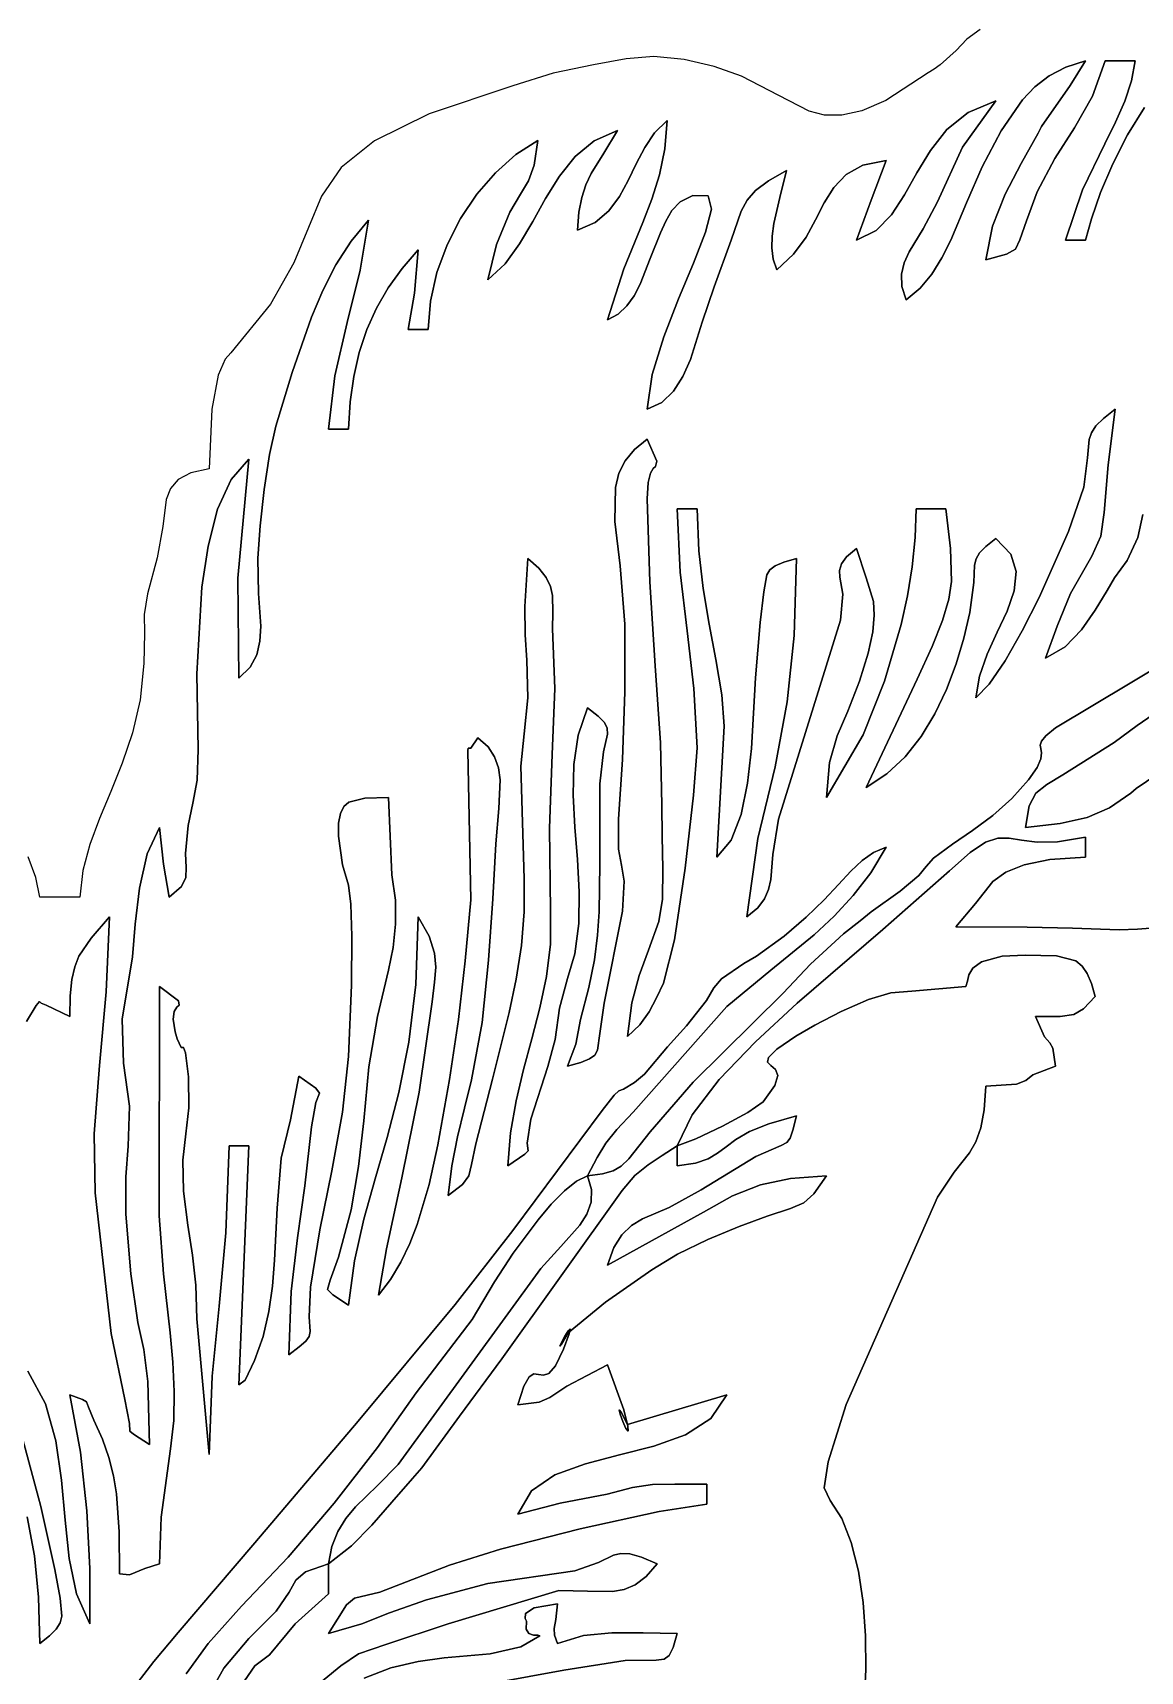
# Model space of a CAD drawing. Extents: x -7.8 to 4, y -2.2 to 5.8.
# Drawn here: x -6.2527 to -5.9861, y 5.0126 to 5.407 of the extents above; entities that cross this region are included whole.
import ezdxf

# ---------------------------------------------------------------- set-up
doc = ezdxf.new("R2010")
doc.units = 0
doc.layers.add('LAYER_1', color=7, linetype='CONTINUOUS')

msp = doc.modelspace()

# ---------------------------------------------------------------- linework, layer by layer
at = {"layer": 'LAYER_1'}
for points in [[(-6.02463, 5.40777), (-6.02787, 5.40548), (-6.03042, 5.40275), (-6.0343, 5.39925), (-6.03572, 5.39828), (-6.0372, 5.39736), (-6.04739, 5.39071), (-6.05316, 5.38823), (-6.05796, 5.38713), (-6.06209, 5.38718), (-6.06581, 5.38813), (-6.07313, 5.39189), (-6.08209, 5.39657), (-6.08868, 5.39891), (-6.09592, 5.40057), (-6.1032, 5.40126), (-6.10989, 5.4007), (-6.11776, 5.39925), (-6.12744, 5.39728), (-6.13712, 5.39425), (-6.15724, 5.38748), (-6.17041, 5.38102), (-6.17844, 5.37454), (-6.18315, 5.3677), (-6.18634, 5.36016), (-6.18985, 5.35158), (-6.19547, 5.34163), (-6.20503, 5.32997), (-6.20637, 5.32845), (-6.20809, 5.32456), (-6.20959, 5.31637), (-6.21022, 5.30199), (-6.21465, 5.30106), (-6.21765, 5.29948), (-6.21951, 5.29732), (-6.22055, 5.29466), (-6.22141, 5.28817), (-6.22271, 5.28061), (-6.22508, 5.2719), (-6.22583, 5.26693), (-6.22582, 5.26244), (-6.22591, 5.25515), (-6.22686, 5.24641), (-6.22871, 5.23846), (-6.23116, 5.23115), (-6.23389, 5.22433), (-6.23659, 5.21785), (-6.23894, 5.21156), (-6.24064, 5.20531), (-6.24137, 5.19894), (-6.25096, 5.19894), (-6.25195, 5.20364), (-6.25382, 5.20859)], [(-6.25419, 5.169), (-6.25186, 5.17283), (-6.25107, 5.17383), (-6.25066, 5.1734), (-6.24947, 5.17291), (-6.24377, 5.17019), (-6.24365, 5.17515), (-6.24326, 5.17906), (-6.24259, 5.18216), (-6.24161, 5.1847), (-6.23865, 5.18908), (-6.23419, 5.19415), (-6.235, 5.17611), (-6.23663, 5.1584), (-6.23792, 5.14196), (-6.23765, 5.12771), (-6.23383, 5.09387), (-6.23055, 5.07798), (-6.22936, 5.0722), (-6.22931, 5.07038), (-6.2284, 5.06964), (-6.2246, 5.06715), (-6.22496, 5.0823), (-6.22594, 5.08998), (-6.22737, 5.09651), (-6.22908, 5.10823), (-6.23026, 5.12259), (-6.23025, 5.13156), (-6.22972, 5.13897), (-6.22939, 5.14862), (-6.23084, 5.15897), (-6.23114, 5.16957), (-6.22865, 5.18454), (-6.22804, 5.19242), (-6.22695, 5.20111), (-6.22511, 5.20931), (-6.2222, 5.21572), (-6.22121, 5.20687), (-6.21981, 5.19894), (-6.21691, 5.20151), (-6.21583, 5.20368), (-6.21576, 5.20609), (-6.21589, 5.2094), (-6.21531, 5.21613), (-6.21414, 5.22153), (-6.21309, 5.22711), (-6.21286, 5.23442), (-6.21319, 5.25265), (-6.212, 5.2735), (-6.21049, 5.28345), (-6.20818, 5.29231), (-6.20494, 5.29948), (-6.20064, 5.30439), (-6.2033, 5.27573), (-6.20304, 5.25167), (-6.20038, 5.25426), (-6.19877, 5.25724), (-6.19799, 5.26055), (-6.19781, 5.26415), (-6.19834, 5.27205), (-6.19854, 5.28056), (-6.19793, 5.28831), (-6.19699, 5.29704), (-6.19573, 5.30547), (-6.19417, 5.31229), (-6.19024, 5.3252), (-6.18563, 5.33852), (-6.18287, 5.34498), (-6.17971, 5.35113), (-6.17607, 5.35681), (-6.17188, 5.3619), (-6.17387, 5.34984), (-6.17702, 5.33725), (-6.17999, 5.32441), (-6.18147, 5.31157), (-6.17667, 5.31157), (-6.17629, 5.31813), (-6.17544, 5.32428), (-6.17411, 5.33007), (-6.17229, 5.33553), (-6.16996, 5.34069), (-6.16713, 5.34558), (-6.16378, 5.35024), (-6.1599, 5.35471), (-6.16081, 5.3443), (-6.1623, 5.33554), (-6.1575, 5.33554), (-6.15696, 5.34241), (-6.15541, 5.34926), (-6.15296, 5.35594), (-6.14973, 5.36227), (-6.14581, 5.36811), (-6.14134, 5.3733), (-6.13641, 5.37767), (-6.13114, 5.38107), (-6.132, 5.37513), (-6.13334, 5.37139), (-6.13526, 5.36818), (-6.13784, 5.36381), (-6.14108, 5.356), (-6.14313, 5.34752), (-6.13902, 5.35141), (-6.13552, 5.35623), (-6.13236, 5.36159), (-6.12926, 5.36713), (-6.12594, 5.37247), (-6.12214, 5.37722), (-6.11757, 5.38101), (-6.11197, 5.38346), (-6.11526, 5.37802), (-6.11829, 5.37309), (-6.11955, 5.37041), (-6.12056, 5.36736), (-6.12124, 5.36378), (-6.12156, 5.3595), (-6.11728, 5.36135), (-6.114, 5.36414), (-6.11144, 5.36759), (-6.10934, 5.37146), (-6.10742, 5.37548), (-6.1054, 5.3794), (-6.10302, 5.38294), (-6.09999, 5.38586), (-6.10056, 5.37904), (-6.10184, 5.37279), (-6.10365, 5.36694), (-6.10581, 5.36132), (-6.11046, 5.35015), (-6.11437, 5.33793), (-6.11179, 5.3393), (-6.10968, 5.34126), (-6.10794, 5.34369), (-6.10649, 5.34648), (-6.10405, 5.35264), (-6.10161, 5.35881), (-6.10031, 5.36169), (-6.09889, 5.36423), (-6.09689, 5.36631), (-6.09384, 5.3678), (-6.09012, 5.36772), (-6.08935, 5.36457), (-6.09079, 5.35897), (-6.09369, 5.35156), (-6.09728, 5.34295), (-6.10083, 5.3338), (-6.10358, 5.32472), (-6.10478, 5.31637), (-6.10124, 5.31802), (-6.09843, 5.32073), (-6.0962, 5.32425), (-6.09441, 5.32834), (-6.09155, 5.33733), (-6.08871, 5.34582), (-6.0846, 5.35704), (-6.08221, 5.36409), (-6.08077, 5.3667), (-6.0787, 5.36902), (-6.07564, 5.37133), (-6.07124, 5.37388), (-6.0729, 5.36736), (-6.07434, 5.36107), (-6.07475, 5.35807), (-6.07483, 5.3552), (-6.07448, 5.35248), (-6.07363, 5.34992), (-6.06955, 5.35367), (-6.06657, 5.35778), (-6.06427, 5.36198), (-6.06219, 5.36606), (-6.05989, 5.36976), (-6.05694, 5.37286), (-6.05288, 5.37511), (-6.04727, 5.37628), (-6.05087, 5.36669), (-6.05446, 5.35711), (-6.04972, 5.35943), (-6.046, 5.36321), (-6.04286, 5.36798), (-6.03988, 5.3733), (-6.03662, 5.37868), (-6.03266, 5.38368), (-6.02756, 5.38782), (-6.02091, 5.39065), (-6.02892, 5.3795), (-6.03492, 5.36632), (-6.03836, 5.35984), (-6.04176, 5.3543), (-6.04297, 5.35163), (-6.04362, 5.34887), (-6.04352, 5.34594), (-6.04248, 5.34273), (-6.04248, 5.34273), (-6.03914, 5.34552), (-6.03631, 5.34893), (-6.03388, 5.35283), (-6.03176, 5.35709), (-6.02798, 5.36606), (-6.02416, 5.37474), (-6.01959, 5.38341), (-6.01451, 5.39087), (-6.01151, 5.394), (-6.00806, 5.39664), (-6.00404, 5.39874), (-5.99934, 5.40024), (-6.00303, 5.39434), (-6.00986, 5.3844), (-6.01072, 5.38286), (-6.01477, 5.37557), (-6.01863, 5.36816), (-6.02168, 5.36046), (-6.02331, 5.35231), (-6.01829, 5.3537), (-6.01615, 5.35491), (-6.01514, 5.35717), (-6.01352, 5.3617), (-6.01096, 5.36872), (-6.0067, 5.37672), (-6.00197, 5.38413), (-5.99763, 5.39172), (-5.99455, 5.40024), (-5.98736, 5.40024), (-5.98822, 5.39543), (-5.98987, 5.39051), (-5.99209, 5.38546), (-5.99467, 5.38025), (-6, 5.3692), (-6.00414, 5.35711), (-5.99934, 5.35711), (-5.9979, 5.36224), (-5.99567, 5.36854), (-5.99273, 5.37546), (-5.98918, 5.38246), (-5.9851, 5.38899)], [(-5.9855, 5.29101), (-5.9867, 5.2855), (-5.98929, 5.27995), (-5.9923, 5.27578), (-5.99408, 5.27276), (-5.99698, 5.26799), (-6.0003, 5.26325), (-6.00422, 5.2592), (-6.00893, 5.25646), (-6.00609, 5.26416), (-6.0029, 5.27199), (-5.99777, 5.28103), (-5.9956, 5.28584), (-5.99482, 5.29148), (-5.99387, 5.30301), (-5.99215, 5.31637), (-5.99496, 5.31417), (-5.9968, 5.31236), (-5.99788, 5.31073), (-5.99843, 5.30906), (-5.99883, 5.30471), (-5.99974, 5.29759), (-6.0034, 5.28695), (-6.01048, 5.27109), (-6.01457, 5.26301), (-6.01867, 5.2558), (-6.02248, 5.25018), (-6.0257, 5.24687), (-6.02486, 5.25215), (-6.02295, 5.25744), (-6.02054, 5.26269), (-6.0182, 5.2678), (-6.01649, 5.27269), (-6.016, 5.27728), (-6.01728, 5.28148), (-6.02091, 5.28522), (-6.02332, 5.28332), (-6.02483, 5.28177), (-6.02565, 5.28035), (-6.02601, 5.27884), (-6.02619, 5.27466), (-6.02712, 5.26746), (-6.02856, 5.26128), (-6.03044, 5.25506), (-6.03278, 5.24893), (-6.03559, 5.24306), (-6.0389, 5.2376), (-6.04274, 5.23272), (-6.04712, 5.22857), (-6.05206, 5.22531), (-6.03985, 5.25143), (-6.03619, 5.25927), (-6.03372, 5.26553), (-6.03224, 5.27062), (-6.03157, 5.27494), (-6.03182, 5.28283), (-6.03289, 5.29241), (-6.04008, 5.29241), (-6.04033, 5.28546), (-6.04104, 5.27846), (-6.04217, 5.27147), (-6.04368, 5.26452), (-6.0477, 5.25091), (-6.05279, 5.23802), (-6.06165, 5.22291), (-6.06094, 5.23135), (-6.05908, 5.23771), (-6.05652, 5.24367), (-6.05369, 5.25091), (-6.05165, 5.25762), (-6.05052, 5.2628), (-6.05014, 5.26683), (-6.05037, 5.27008), (-6.05207, 5.27576), (-6.05446, 5.28282), (-6.0568, 5.28086), (-6.05805, 5.27917), (-6.05849, 5.27758), (-6.05841, 5.27593), (-6.05774, 5.27184), (-6.05824, 5.26563), (-6.07319, 5.21768), (-6.07457, 5.20917), (-6.07507, 5.20316), (-6.07557, 5.20074), (-6.07654, 5.19853), (-6.07821, 5.19638), (-6.08082, 5.19415), (-6.07815, 5.21302), (-6.074, 5.2303), (-6.0711, 5.24593), (-6.0694, 5.26194), (-6.06884, 5.28042), (-6.07191, 5.27954), (-6.07398, 5.2787), (-6.0753, 5.27774), (-6.07604, 5.27648), (-6.07669, 5.2724), (-6.07761, 5.26507), (-6.07872, 5.25172), (-6.07968, 5.23474), (-6.08064, 5.22635), (-6.08221, 5.21879), (-6.08459, 5.21266), (-6.08801, 5.20853), (-6.08629, 5.24011), (-6.08681, 5.24764), (-6.08831, 5.25609), (-6.08987, 5.26465), (-6.09132, 5.27321), (-6.09239, 5.2823), (-6.0928, 5.29241), (-6.09759, 5.29241), (-6.09685, 5.27718), (-6.0952, 5.263), (-6.09355, 5.24914), (-6.0928, 5.23489), (-6.09362, 5.22348), (-6.09564, 5.20591), (-6.09826, 5.18867), (-6.10084, 5.17823), (-6.10253, 5.17469), (-6.10434, 5.1713), (-6.10658, 5.16816), (-6.10957, 5.1654), (-6.10846, 5.17347), (-6.10672, 5.18002), (-6.10452, 5.18616), (-6.102, 5.19302), (-6.10111, 5.19846), (-6.101, 5.20571), (-6.1012, 5.21362), (-6.10125, 5.22104), (-6.10161, 5.23605), (-6.10284, 5.25462), (-6.10417, 5.27484), (-6.10478, 5.2948), (-6.10456, 5.29874), (-6.10402, 5.30099), (-6.10336, 5.30208), (-6.10276, 5.30257), (-6.1025, 5.30386), (-6.10478, 5.30918), (-6.10788, 5.3067), (-6.11013, 5.30399), (-6.11162, 5.30097), (-6.11246, 5.29757), (-6.1126, 5.28933), (-6.11133, 5.27869), (-6.11022, 5.26461), (-6.11015, 5.24836), (-6.11076, 5.23202), (-6.11169, 5.21767), (-6.11173, 5.21043), (-6.11095, 5.2066), (-6.11031, 5.20277), (-6.11078, 5.19552), (-6.11519, 5.17341), (-6.11622, 5.16611), (-6.11673, 5.16211), (-6.11739, 5.1609), (-6.11865, 5.15996), (-6.12076, 5.15913), (-6.12395, 5.15821), (-6.122, 5.16354), (-6.12082, 5.16946), (-6.11884, 5.17713), (-6.11752, 5.18379), (-6.11672, 5.18976), (-6.11632, 5.19537), (-6.11622, 5.20685), (-6.11619, 5.22088), (-6.11619, 5.22616), (-6.11528, 5.23392), (-6.11437, 5.23815), (-6.11444, 5.2396), (-6.11511, 5.24096), (-6.11662, 5.2425), (-6.11916, 5.24448), (-6.12143, 5.23793), (-6.12246, 5.23087), (-6.1226, 5.22344), (-6.1222, 5.21576), (-6.12161, 5.20797), (-6.12118, 5.2002), (-6.12126, 5.19257), (-6.12219, 5.18523), (-6.124, 5.17937), (-6.12594, 5.17218), (-6.12694, 5.16467), (-6.12869, 5.15816), (-6.1328, 5.14548), (-6.13372, 5.13966), (-6.13346, 5.13783), (-6.13426, 5.13701), (-6.13833, 5.13424), (-6.1377, 5.14219), (-6.13635, 5.14988), (-6.13454, 5.15739), (-6.13255, 5.16483), (-6.13063, 5.17228), (-6.12906, 5.17983), (-6.1281, 5.18758), (-6.12803, 5.19562), (-6.12833, 5.21553), (-6.12763, 5.23326), (-6.12701, 5.24914), (-6.12756, 5.26347), (-6.12753, 5.26745), (-6.12756, 5.27156), (-6.12804, 5.27369), (-6.12908, 5.27587), (-6.13085, 5.27811), (-6.13354, 5.28042), (-6.13425, 5.26889), (-6.13417, 5.26204), (-6.13378, 5.25599), (-6.13354, 5.24687), (-6.13441, 5.23822), (-6.13519, 5.23047), (-6.13438, 5.20333), (-6.13437, 5.19535), (-6.13507, 5.1873), (-6.13633, 5.1792), (-6.13801, 5.17111), (-6.14204, 5.15509), (-6.14604, 5.13956), (-6.14705, 5.13459), (-6.14774, 5.1318), (-6.14925, 5.12977), (-6.15271, 5.12706), (-6.15181, 5.13421), (-6.15044, 5.14119), (-6.1488, 5.14809), (-6.14707, 5.15497), (-6.14454, 5.1687), (-6.14296, 5.18372), (-6.14198, 5.19854), (-6.14124, 5.21172), (-6.1405, 5.22027), (-6.14021, 5.22715), (-6.14059, 5.23007), (-6.14151, 5.23271), (-6.14311, 5.2351), (-6.14552, 5.23729), (-6.14722, 5.23479), (-6.14789, 5.23476), (-6.14798, 5.2342), (-6.14792, 5.2301), (-6.14723, 5.19829), (-6.14858, 5.18359), (-6.15024, 5.16945), (-6.15239, 5.15498), (-6.15522, 5.1393), (-6.1573, 5.12975), (-6.16012, 5.12014), (-6.16193, 5.1155), (-6.16406, 5.11106), (-6.16657, 5.1069), (-6.16948, 5.10309), (-6.16753, 5.11429), (-6.16382, 5.13138), (-6.15971, 5.15198), (-6.15656, 5.17369), (-6.15599, 5.17841), (-6.15569, 5.18204), (-6.156, 5.18545), (-6.15731, 5.18955), (-6.1599, 5.19415), (-6.16052, 5.17791), (-6.16217, 5.164), (-6.16455, 5.15189), (-6.16735, 5.14109), (-6.17027, 5.13109), (-6.173, 5.12136), (-6.17524, 5.1114), (-6.17667, 5.1007), (-6.18049, 5.10321), (-6.18174, 5.10447), (-6.18106, 5.10673), (-6.17908, 5.11222), (-6.17606, 5.12362), (-6.17424, 5.13408), (-6.17302, 5.14507), (-6.1718, 5.15806), (-6.1697, 5.17022), (-6.16703, 5.18136), (-6.16597, 5.18683), (-6.16535, 5.19241), (-6.16538, 5.19818), (-6.16624, 5.20428), (-6.16709, 5.22291), (-6.17279, 5.22272), (-6.17658, 5.22178), (-6.17782, 5.2207), (-6.17864, 5.21907), (-6.17907, 5.21674), (-6.17913, 5.21359), (-6.17816, 5.20673), (-6.17672, 5.20182), (-6.17615, 5.19719), (-6.17586, 5.18955), (-6.17599, 5.17774), (-6.17666, 5.16059), (-6.17813, 5.14716), (-6.18071, 5.13306), (-6.18356, 5.11883), (-6.18581, 5.10504), (-6.18615, 5.09792), (-6.18594, 5.09433), (-6.18619, 5.09315), (-6.18697, 5.09201), (-6.18852, 5.09063), (-6.19105, 5.08871), (-6.19045, 5.10398), (-6.18899, 5.11689), (-6.18721, 5.12944), (-6.18562, 5.14366), (-6.18453, 5.14948), (-6.18366, 5.1517), (-6.18454, 5.15293), (-6.18866, 5.15581), (-6.19068, 5.14527), (-6.19286, 5.13605), (-6.19389, 5.12401), (-6.19447, 5.11154), (-6.19498, 5.1053), (-6.19585, 5.09915), (-6.19724, 5.09315), (-6.1993, 5.08737), (-6.20154, 5.08262), (-6.20304, 5.08152), (-6.20064, 5.13904), (-6.20543, 5.13904), (-6.20618, 5.11807), (-6.20783, 5.10048), (-6.20948, 5.08359), (-6.21022, 5.06475), (-6.21319, 5.09736), (-6.21339, 5.1055), (-6.21423, 5.11273), (-6.21535, 5.11996), (-6.2164, 5.12812), (-6.21654, 5.13557), (-6.21581, 5.14191), (-6.21509, 5.14822), (-6.21521, 5.15563), (-6.21592, 5.16146), (-6.21641, 5.1627), (-6.21698, 5.16271), (-6.21794, 5.16483), (-6.21843, 5.1665), (-6.21889, 5.16954), (-6.21863, 5.17139), (-6.21802, 5.17239), (-6.2174, 5.17292), (-6.21762, 5.17395), (-6.2222, 5.17738), (-6.22228, 5.12219), (-6.22122, 5.10825), (-6.21961, 5.09405), (-6.21898, 5.08694), (-6.21864, 5.07989), (-6.21876, 5.07293), (-6.21949, 5.0661), (-6.22176, 5.04969), (-6.2222, 5.03839), (-6.2257, 5.03729), (-6.22942, 5.03577), (-6.23179, 5.036), (-6.23187, 5.04609), (-6.23251, 5.05524), (-6.23323, 5.05964), (-6.23433, 5.06401), (-6.23587, 5.06844), (-6.23794, 5.07298), (-6.23929, 5.07614), (-6.23974, 5.0774), (-6.24074, 5.07798), (-6.24377, 5.07913), (-6.24119, 5.06528), (-6.23965, 5.05118), (-6.23898, 5.03727), (-6.23898, 5.02401), (-6.24213, 5.03121), (-6.24389, 5.03967), (-6.24488, 5.04894), (-6.24574, 5.05855), (-6.2471, 5.06803), (-6.24959, 5.07693), (-6.25387, 5.08478)], [(-5.98045, 5.19171), (-5.98676, 5.19121), (-5.99117, 5.19108), (-5.9957, 5.19119), (-6.00241, 5.19143), (-6.01333, 5.19165), (-6.0305, 5.19176), (-6.02576, 5.19739), (-6.02158, 5.20267), (-6.01849, 5.2049), (-6.01408, 5.2067), (-6.00786, 5.20794), (-5.99934, 5.20853), (-5.99934, 5.21332), (-6.00601, 5.21222), (-6.01096, 5.21215), (-6.01469, 5.21261), (-6.01767, 5.21309), (-6.02041, 5.21311), (-6.02339, 5.21214), (-6.02709, 5.2097), (-6.03201, 5.20526), (-6.04807, 5.19111), (-6.06874, 5.17336), (-6.07875, 5.16407), (-6.08744, 5.15501), (-6.094, 5.14654), (-6.09759, 5.13904), (-6.09759, 5.13904), (-6.10122, 5.13672), (-6.10458, 5.1345), (-6.10776, 5.13187), (-6.11083, 5.12831), (-6.13977, 5.08776), (-6.14998, 5.074), (-6.15906, 5.06151), (-6.16016, 5.06022), (-6.1613, 5.05896), (-6.16626, 5.05323), (-6.17104, 5.04774), (-6.176, 5.04272), (-6.18147, 5.03839), (-6.18071, 5.04258), (-6.17927, 5.04619), (-6.17731, 5.04935), (-6.17497, 5.05217), (-6.16973, 5.05726), (-6.16471, 5.06237), (-6.13037, 5.10951), (-6.12558, 5.1148), (-6.12098, 5.11995), (-6.11929, 5.12263), (-6.11828, 5.12546), (-6.11817, 5.12851), (-6.11916, 5.13185), (-6.11556, 5.13234), (-6.11302, 5.13303), (-6.11107, 5.13415), (-6.10924, 5.13594), (-6.10407, 5.14243), (-6.09375, 5.15436), (-6.07207, 5.17582), (-6.06546, 5.18278), (-6.05759, 5.1901), (-6.05354, 5.19323), (-6.05091, 5.1954), (-6.04389, 5.20036), (-6.03941, 5.20415), (-6.03767, 5.20626), (-6.03589, 5.20826), (-6.03128, 5.2117), (-6.0265, 5.21496), (-6.02162, 5.21859), (-6.017, 5.22263), (-6.01299, 5.22713), (-6.01098, 5.23016), (-6.01008, 5.23225), (-6.00991, 5.23367), (-6.01008, 5.23467), (-6.01021, 5.23552), (-6.00993, 5.23646), (-6.00883, 5.23776), (-6.00655, 5.23968), (-5.97056, 5.26122)], [(-5.98177, 5.24377), (-5.98684, 5.24024), (-5.99245, 5.23611), (-6.00476, 5.22833), (-6.00862, 5.22605), (-6.01124, 5.22395), (-6.01287, 5.22089), (-6.01372, 5.21572), (-6.00538, 5.21665), (-5.99894, 5.21809), (-5.99356, 5.2204), (-5.9884, 5.22395), (-5.98714, 5.22508), (-5.98217, 5.22848)], [(-6.22969, 5.00687), (-6.22355, 5.01492), (-6.21766, 5.02186), (-6.19923, 5.04346), (-6.17439, 5.07278), (-6.15105, 5.10083), (-6.13712, 5.11865), (-6.11563, 5.14752), (-6.11278, 5.15122), (-6.11159, 5.15228), (-6.11048, 5.15265), (-6.10783, 5.15432), (-6.10543, 5.1563), (-6.09992, 5.1629), (-6.09536, 5.16795), (-6.09054, 5.17404), (-6.0888, 5.17707), (-6.08688, 5.17929), (-6.08156, 5.18291), (-6.07852, 5.18467), (-6.07186, 5.18956), (-6.06652, 5.19412), (-6.06224, 5.19828), (-6.05875, 5.20197), (-6.05578, 5.20515), (-6.05306, 5.20774), (-6.05031, 5.20969), (-6.04727, 5.21093), (-6.051, 5.20477), (-6.05519, 5.1993), (-6.05977, 5.19436), (-6.06465, 5.18981), (-6.07501, 5.1813), (-6.08561, 5.17259), (-6.10815, 5.14719), (-6.11214, 5.143), (-6.11475, 5.13967), (-6.11681, 5.13627), (-6.11916, 5.13185), (-6.11916, 5.13185), (-6.12179, 5.13056), (-6.12474, 5.12818), (-6.12787, 5.12497), (-6.13106, 5.12122), (-6.13702, 5.11319), (-6.14154, 5.1063), (-6.14689, 5.09727), (-6.16037, 5.07959), (-6.16972, 5.06642), (-6.18017, 5.053), (-6.19124, 5.04004), (-6.20246, 5.02823), (-6.2105, 5.01924), (-6.21572, 5.01191)], [(-6.18657, 5.00727), (-6.17851, 5.01388), (-6.17427, 5.01673), (-6.16771, 5.01903), (-6.15271, 5.02401), (-6.12609, 5.03203), (-6.11919, 5.03184), (-6.11316, 5.03175), (-6.11037, 5.03225), (-6.10767, 5.03339), (-6.10502, 5.03537), (-6.10239, 5.03839), (-6.10616, 5.04001), (-6.10897, 5.04079), (-6.11112, 5.04089), (-6.11289, 5.04047), (-6.11653, 5.0387), (-6.12225, 5.03676), (-6.14318, 5.03365), (-6.15791, 5.02973), (-6.1668, 5.02659), (-6.17346, 5.02397), (-6.18147, 5.02161), (-6.17719, 5.02856), (-6.17525, 5.03015), (-6.16914, 5.03157), (-6.15238, 5.03806), (-6.14013, 5.04194), (-6.12091, 5.04682), (-6.10193, 5.051), (-6.09041, 5.05277), (-6.09041, 5.05756), (-6.09818, 5.05761), (-6.10352, 5.0575), (-6.1083, 5.05683), (-6.1144, 5.0552), (-6.12571, 5.05303), (-6.13594, 5.05037), (-6.13268, 5.05598), (-6.12699, 5.05983), (-6.11965, 5.06252), (-6.11145, 5.06463), (-6.10317, 5.06676), (-6.09557, 5.06949), (-6.08946, 5.07342), (-6.08561, 5.07913), (-6.10957, 5.07194), (-6.11109, 5.07496), (-6.11156, 5.07551), (-6.1113, 5.07445), (-6.11063, 5.07266), (-6.1099, 5.07099), (-6.10941, 5.07034), (-6.10948, 5.07156), (-6.11045, 5.07552), (-6.11437, 5.08632), (-6.12417, 5.08115), (-6.12826, 5.07848), (-6.1308, 5.07733), (-6.13594, 5.07673), (-6.13449, 5.08122), (-6.13324, 5.08344), (-6.1321, 5.08412), (-6.13098, 5.084), (-6.12978, 5.0838), (-6.12844, 5.08426), (-6.12686, 5.08611), (-6.12495, 5.09009), (-6.12359, 5.09377), (-6.12334, 5.095), (-6.12382, 5.09455), (-6.12465, 5.09319), (-6.12545, 5.09168), (-6.12582, 5.09081), (-6.1254, 5.09133), (-6.12378, 5.09404), (-6.11483, 5.10144), (-6.10369, 5.10919), (-6.09751, 5.11296), (-6.09017, 5.1165), (-6.08264, 5.11962), (-6.07589, 5.12213), (-6.0703, 5.124), (-6.06708, 5.12535), (-6.06472, 5.12751), (-6.06165, 5.13185), (-6.07027, 5.13121), (-6.07752, 5.12963), (-6.08423, 5.12698), (-6.09123, 5.12309), (-6.11437, 5.11028), (-6.11284, 5.11456), (-6.11091, 5.11765), (-6.10861, 5.11984), (-6.10594, 5.12146), (-6.09953, 5.12422), (-6.09178, 5.12843), (-6.07865, 5.13648), (-6.07259, 5.13915), (-6.0712, 5.13986), (-6.07039, 5.14091), (-6.06973, 5.14284), (-6.06884, 5.14623), (-6.07552, 5.14436), (-6.0802, 5.14246), (-6.08345, 5.1406), (-6.08582, 5.13884), (-6.08787, 5.13726), (-6.09014, 5.13592), (-6.0932, 5.13489), (-6.09759, 5.13424), (-6.09759, 5.13904), (-6.09311, 5.14075), (-6.0867, 5.14375), (-6.08057, 5.14705), (-6.07691, 5.14967), (-6.0741, 5.15354), (-6.07337, 5.15598), (-6.07393, 5.15745), (-6.07501, 5.15837), (-6.07583, 5.15919), (-6.07563, 5.16035), (-6.07363, 5.16228), (-6.06905, 5.16541), (-6.06444, 5.16811), (-6.05814, 5.17139), (-6.05157, 5.17429), (-6.04615, 5.17588), (-6.04114, 5.17629), (-6.0281, 5.17738), (-6.0277, 5.1787), (-6.02735, 5.18024), (-6.02644, 5.18185), (-6.02431, 5.18336), (-6.01938, 5.1847), (-6.01381, 5.18498), (-6.00629, 5.1848), (-6.00167, 5.18357), (-6.00011, 5.18233), (-5.9989, 5.18055), (-5.99789, 5.17813), (-5.99695, 5.17498), (-5.99983, 5.17204), (-6.00214, 5.17063), (-6.00544, 5.1702), (-6.01133, 5.17019), (-6.00916, 5.16531), (-6.00793, 5.16387), (-6.00719, 5.16259), (-6.00653, 5.15821), (-6.01201, 5.15617), (-6.01366, 5.15475), (-6.01594, 5.15386), (-6.02331, 5.15342), (-6.0237, 5.14772), (-6.02453, 5.14337), (-6.02574, 5.14002), (-6.02724, 5.13735), (-6.03088, 5.13267), (-6.03489, 5.12665), (-6.0569, 5.07677), (-6.06124, 5.063), (-6.06219, 5.05674), (-6.06076, 5.05364), (-6.05796, 5.04934), (-6.05568, 5.04353), (-6.05397, 5.03667), (-6.05283, 5.02909), (-6.05223, 5.02107), (-6.05215, 5.01294), (-6.05257, 5.005)], [(-6.2551, 5.06835), (-6.25076, 5.05226), (-6.24737, 5.03704), (-6.24606, 5.03019), (-6.24568, 5.02585), (-6.24609, 5.02419), (-6.24704, 5.02265), (-6.24863, 5.02105), (-6.25096, 5.01922), (-6.25128, 5.0304), (-6.25228, 5.04037), (-6.254, 5.04976)], [(-6.21055, 5.00642), (-6.20672, 5.01331), (-6.2007, 5.02048), (-6.19407, 5.02703), (-6.19097, 5.03157), (-6.18939, 5.03447), (-6.187, 5.03649), (-6.18147, 5.03839), (-6.18147, 5.0312), (-6.18955, 5.02398), (-6.19568, 5.01653), (-6.19923, 5.01384), (-6.20174, 5.01026)], [(-6.18147, 5.00244), (-6.12483, 5.01282), (-6.11009, 5.01512), (-6.10264, 5.01526), (-6.1007, 5.0155), (-6.09947, 5.01637), (-6.09856, 5.01828), (-6.09759, 5.02161), (-6.10577, 5.02178), (-6.11327, 5.02184), (-6.12011, 5.0212), (-6.12635, 5.01922), (-6.1271, 5.02124), (-6.12715, 5.02285), (-6.1268, 5.02505), (-6.12635, 5.02881), (-6.13198, 5.02781), (-6.13405, 5.02648), (-6.13414, 5.02526), (-6.13384, 5.02465), (-6.13396, 5.02265), (-6.13326, 5.02163), (-6.13216, 5.02128), (-6.13108, 5.02128), (-6.13063, 5.02106), (-6.13524, 5.01843), (-6.1426, 5.01675), (-6.15365, 5.01579), (-6.15995, 5.01489), (-6.16646, 5.01335), (-6.17294, 5.01091)]]:
    msp.add_lwpolyline(points, dxfattribs=at)
at = {"layer": 'LAYER_1', "color": 7}
for points in [[(-5.9851, 5.38899), (-5.98918, 5.38246), (-5.99273, 5.37546), (-5.99567, 5.36854), (-5.9979, 5.36224), (-5.99934, 5.35711), (-6.00414, 5.35711), (-6, 5.3692), (-5.99467, 5.38025), (-5.99209, 5.38546), (-5.98987, 5.39051), (-5.98822, 5.39543), (-5.98736, 5.40024), (-5.99455, 5.40024), (-5.99763, 5.39172), (-6.00197, 5.38413), (-6.0067, 5.37672), (-6.01096, 5.36872), (-6.01352, 5.3617), (-6.01514, 5.35717), (-6.01615, 5.35491), (-6.01829, 5.3537), (-6.02331, 5.35231), (-6.02168, 5.36046), (-6.01863, 5.36816), (-6.01477, 5.37557), (-6.01072, 5.38286), (-6.00986, 5.3844), (-6.00303, 5.39434), (-5.99934, 5.40024), (-6.00404, 5.39874), (-6.00806, 5.39664), (-6.01151, 5.394), (-6.01451, 5.39087), (-6.01959, 5.38341), (-6.02416, 5.37474), (-6.02798, 5.36606), (-6.03176, 5.35709), (-6.03388, 5.35283), (-6.03631, 5.34893), (-6.03914, 5.34552), (-6.04248, 5.34273), (-6.04248, 5.34273), (-6.04352, 5.34594), (-6.04362, 5.34887), (-6.04297, 5.35163), (-6.04176, 5.3543), (-6.03836, 5.35984), (-6.03492, 5.36632), (-6.02892, 5.3795), (-6.02091, 5.39065), (-6.02756, 5.38782), (-6.03266, 5.38368), (-6.03662, 5.37868), (-6.03988, 5.3733), (-6.04286, 5.36798), (-6.046, 5.36321), (-6.04972, 5.35943), (-6.05446, 5.35711), (-6.05087, 5.36669), (-6.04727, 5.37628), (-6.05288, 5.37511), (-6.05694, 5.37286), (-6.05989, 5.36976), (-6.06219, 5.36606), (-6.06427, 5.36198), (-6.06657, 5.35778), (-6.06955, 5.35367), (-6.07363, 5.34992), (-6.07448, 5.35248), (-6.07483, 5.3552), (-6.07475, 5.35807), (-6.07434, 5.36107), (-6.0729, 5.36736), (-6.07124, 5.37388), (-6.07564, 5.37133), (-6.0787, 5.36902), (-6.08077, 5.3667), (-6.08221, 5.36409), (-6.0846, 5.35704), (-6.08871, 5.34582), (-6.09155, 5.33733), (-6.09441, 5.32834), (-6.0962, 5.32425), (-6.09843, 5.32073), (-6.10124, 5.31802), (-6.10478, 5.31637), (-6.10358, 5.32472), (-6.10083, 5.3338), (-6.09728, 5.34295), (-6.09369, 5.35156), (-6.09079, 5.35897), (-6.08935, 5.36457), (-6.09012, 5.36772), (-6.09384, 5.3678), (-6.09689, 5.36631), (-6.09889, 5.36423), (-6.10031, 5.36169), (-6.10161, 5.35881), (-6.10405, 5.35264), (-6.10649, 5.34648), (-6.10794, 5.34369), (-6.10968, 5.34126), (-6.11179, 5.3393), (-6.11437, 5.33793), (-6.11046, 5.35015), (-6.10581, 5.36132), (-6.10365, 5.36694), (-6.10184, 5.37279), (-6.10056, 5.37904), (-6.09999, 5.38586), (-6.10302, 5.38294), (-6.1054, 5.3794), (-6.10742, 5.37548), (-6.10934, 5.37146), (-6.11144, 5.36759), (-6.114, 5.36414), (-6.11728, 5.36135), (-6.12156, 5.3595), (-6.12124, 5.36378), (-6.12056, 5.36736), (-6.11955, 5.37041), (-6.11829, 5.37309), (-6.11526, 5.37802), (-6.11197, 5.38346), (-6.11757, 5.38101), (-6.12214, 5.37722), (-6.12594, 5.37247), (-6.12926, 5.36713), (-6.13236, 5.36159), (-6.13552, 5.35623), (-6.13902, 5.35141), (-6.14313, 5.34752), (-6.14108, 5.356), (-6.13784, 5.36381), (-6.13526, 5.36818), (-6.13334, 5.37139), (-6.132, 5.37513), (-6.13114, 5.38107), (-6.13641, 5.37767), (-6.14134, 5.3733), (-6.14581, 5.36811), (-6.14973, 5.36227), (-6.15296, 5.35594), (-6.15541, 5.34926), (-6.15696, 5.34241), (-6.1575, 5.33554), (-6.1623, 5.33554), (-6.16081, 5.3443), (-6.1599, 5.35471), (-6.16378, 5.35024), (-6.16713, 5.34558), (-6.16996, 5.34069), (-6.17229, 5.33553), (-6.17411, 5.33007), (-6.17544, 5.32428), (-6.17629, 5.31813), (-6.17667, 5.31157), (-6.18147, 5.31157), (-6.17999, 5.32441), (-6.17702, 5.33725), (-6.17387, 5.34984), (-6.17188, 5.3619), (-6.17607, 5.35681), (-6.17971, 5.35113), (-6.18287, 5.34498), (-6.18563, 5.33852), (-6.19024, 5.3252), (-6.19417, 5.31229), (-6.19573, 5.30547), (-6.19699, 5.29704), (-6.19793, 5.28831), (-6.19854, 5.28056), (-6.19834, 5.27205), (-6.19781, 5.26415), (-6.19799, 5.26055), (-6.19877, 5.25724), (-6.20038, 5.25426), (-6.20304, 5.25167), (-6.2033, 5.27573), (-6.20064, 5.30439), (-6.20494, 5.29948), (-6.20818, 5.29231), (-6.21049, 5.28345), (-6.212, 5.2735), (-6.21319, 5.25265), (-6.21286, 5.23442), (-6.21309, 5.22711), (-6.21414, 5.22153), (-6.21531, 5.21613), (-6.21589, 5.2094), (-6.21576, 5.20609), (-6.21583, 5.20368), (-6.21691, 5.20151), (-6.21981, 5.19894), (-6.22121, 5.20687), (-6.2222, 5.21572), (-6.22511, 5.20931), (-6.22695, 5.20111), (-6.22804, 5.19242), (-6.22865, 5.18454), (-6.23114, 5.16957), (-6.23084, 5.15897), (-6.22939, 5.14862), (-6.22972, 5.13897), (-6.23025, 5.13156), (-6.23026, 5.12259), (-6.22908, 5.10823), (-6.22737, 5.09651), (-6.22594, 5.08998), (-6.22496, 5.0823), (-6.2246, 5.06715), (-6.2284, 5.06964), (-6.22931, 5.07038), (-6.22936, 5.0722), (-6.23055, 5.07798), (-6.23383, 5.09387), (-6.23765, 5.12771), (-6.23792, 5.14196), (-6.23663, 5.1584), (-6.235, 5.17611), (-6.23419, 5.19415), (-6.23865, 5.18908), (-6.24161, 5.1847), (-6.24259, 5.18216), (-6.24326, 5.17906), (-6.24365, 5.17515), (-6.24377, 5.17019), (-6.24947, 5.17291), (-6.25066, 5.1734), (-6.25107, 5.17383), (-6.25186, 5.17283), (-6.25419, 5.169)], [(-6.25387, 5.08478), (-6.24959, 5.07693), (-6.2471, 5.06803), (-6.24574, 5.05855), (-6.24488, 5.04894), (-6.24389, 5.03967), (-6.24213, 5.03121), (-6.23898, 5.02401), (-6.23898, 5.03727), (-6.23965, 5.05118), (-6.24119, 5.06528), (-6.24377, 5.07913), (-6.24074, 5.07798), (-6.23974, 5.0774), (-6.23929, 5.07614), (-6.23794, 5.07298), (-6.23587, 5.06844), (-6.23433, 5.06401), (-6.23323, 5.05964), (-6.23251, 5.05524), (-6.23187, 5.04609), (-6.23179, 5.036), (-6.22942, 5.03577), (-6.2257, 5.03729), (-6.2222, 5.03839), (-6.22176, 5.04969), (-6.21949, 5.0661), (-6.21876, 5.07293), (-6.21864, 5.07989), (-6.21898, 5.08694), (-6.21961, 5.09405), (-6.22122, 5.10825), (-6.22228, 5.12219), (-6.2222, 5.17738), (-6.21762, 5.17395), (-6.2174, 5.17292), (-6.21802, 5.17239), (-6.21863, 5.17139), (-6.21889, 5.16954), (-6.21843, 5.1665), (-6.21794, 5.16483), (-6.21698, 5.16271), (-6.21641, 5.1627), (-6.21592, 5.16146), (-6.21521, 5.15563), (-6.21509, 5.14822), (-6.21581, 5.14191), (-6.21654, 5.13557), (-6.2164, 5.12812), (-6.21535, 5.11996), (-6.21423, 5.11273), (-6.21339, 5.1055), (-6.21319, 5.09736), (-6.21022, 5.06475), (-6.20948, 5.08359), (-6.20783, 5.10048), (-6.20618, 5.11807), (-6.20543, 5.13904), (-6.20064, 5.13904), (-6.20304, 5.08152), (-6.20154, 5.08262), (-6.1993, 5.08737), (-6.19724, 5.09315), (-6.19585, 5.09915), (-6.19498, 5.1053), (-6.19447, 5.11154), (-6.19389, 5.12401), (-6.19286, 5.13605), (-6.19068, 5.14527), (-6.18866, 5.15581), (-6.18454, 5.15293), (-6.18366, 5.1517), (-6.18453, 5.14948), (-6.18562, 5.14366), (-6.18721, 5.12944), (-6.18899, 5.11689), (-6.19045, 5.10398), (-6.19105, 5.08871), (-6.18852, 5.09063), (-6.18697, 5.09201), (-6.18619, 5.09315), (-6.18594, 5.09433), (-6.18615, 5.09792), (-6.18581, 5.10504), (-6.18356, 5.11883), (-6.18071, 5.13306), (-6.17813, 5.14716), (-6.17666, 5.16059), (-6.17599, 5.17774), (-6.17586, 5.18955), (-6.17615, 5.19719), (-6.17672, 5.20182), (-6.17816, 5.20673), (-6.17913, 5.21359), (-6.17907, 5.21674), (-6.17864, 5.21907), (-6.17782, 5.2207), (-6.17658, 5.22178), (-6.17279, 5.22272), (-6.16709, 5.22291), (-6.16624, 5.20428), (-6.16538, 5.19818), (-6.16535, 5.19241), (-6.16597, 5.18683), (-6.16703, 5.18136), (-6.1697, 5.17022), (-6.1718, 5.15806), (-6.17302, 5.14507), (-6.17424, 5.13408), (-6.17606, 5.12362), (-6.17908, 5.11222), (-6.18106, 5.10673), (-6.18174, 5.10447), (-6.18049, 5.10321), (-6.17667, 5.1007), (-6.17524, 5.1114), (-6.173, 5.12136), (-6.17027, 5.13109), (-6.16735, 5.14109), (-6.16455, 5.15189), (-6.16217, 5.164), (-6.16052, 5.17791), (-6.1599, 5.19415), (-6.15731, 5.18955), (-6.156, 5.18545), (-6.15569, 5.18204), (-6.15599, 5.17841), (-6.15656, 5.17369), (-6.15971, 5.15198), (-6.16382, 5.13138), (-6.16753, 5.11429), (-6.16948, 5.10309), (-6.16657, 5.1069), (-6.16406, 5.11106), (-6.16193, 5.1155), (-6.16012, 5.12014), (-6.1573, 5.12975), (-6.15522, 5.1393), (-6.15239, 5.15498), (-6.15024, 5.16945), (-6.14858, 5.18359), (-6.14723, 5.19829), (-6.14792, 5.2301), (-6.14798, 5.2342), (-6.14789, 5.23476), (-6.14722, 5.23479), (-6.14552, 5.23729), (-6.14311, 5.2351), (-6.14151, 5.23271), (-6.14059, 5.23007), (-6.14021, 5.22715), (-6.1405, 5.22027), (-6.14124, 5.21172), (-6.14198, 5.19854), (-6.14296, 5.18372), (-6.14454, 5.1687), (-6.14707, 5.15497), (-6.1488, 5.14809), (-6.15044, 5.14119), (-6.15181, 5.13421), (-6.15271, 5.12706), (-6.14925, 5.12977), (-6.14774, 5.1318), (-6.14705, 5.13459), (-6.14604, 5.13956), (-6.14204, 5.15509), (-6.13801, 5.17111), (-6.13633, 5.1792), (-6.13507, 5.1873), (-6.13437, 5.19535), (-6.13438, 5.20333), (-6.13519, 5.23047), (-6.13441, 5.23822), (-6.13354, 5.24687), (-6.13378, 5.25599), (-6.13417, 5.26204), (-6.13425, 5.26889), (-6.13354, 5.28042), (-6.13085, 5.27811), (-6.12908, 5.27587), (-6.12804, 5.27369), (-6.12756, 5.27156), (-6.12753, 5.26745), (-6.12756, 5.26347), (-6.12701, 5.24914), (-6.12763, 5.23326), (-6.12833, 5.21553), (-6.12803, 5.19562), (-6.1281, 5.18758), (-6.12906, 5.17983), (-6.13063, 5.17228), (-6.13255, 5.16483), (-6.13454, 5.15739), (-6.13635, 5.14988), (-6.1377, 5.14219), (-6.13833, 5.13424), (-6.13426, 5.13701), (-6.13346, 5.13783), (-6.13372, 5.13966), (-6.1328, 5.14548), (-6.12869, 5.15816), (-6.12694, 5.16467), (-6.12594, 5.17218), (-6.124, 5.17937), (-6.12219, 5.18523), (-6.12126, 5.19257), (-6.12118, 5.2002), (-6.12161, 5.20797), (-6.1222, 5.21576), (-6.1226, 5.22344), (-6.12246, 5.23087), (-6.12143, 5.23793), (-6.11916, 5.24448), (-6.11662, 5.2425), (-6.11511, 5.24096), (-6.11444, 5.2396), (-6.11437, 5.23815), (-6.11528, 5.23392), (-6.11619, 5.22616), (-6.11619, 5.22088), (-6.11622, 5.20685), (-6.11632, 5.19537), (-6.11672, 5.18976), (-6.11752, 5.18379), (-6.11884, 5.17713), (-6.12082, 5.16946), (-6.122, 5.16354), (-6.12395, 5.15821), (-6.12076, 5.15913), (-6.11865, 5.15996), (-6.11739, 5.1609), (-6.11673, 5.16211), (-6.11622, 5.16611), (-6.11519, 5.17341), (-6.11078, 5.19552), (-6.11031, 5.20277), (-6.11095, 5.2066), (-6.11173, 5.21043), (-6.11169, 5.21767), (-6.11076, 5.23202), (-6.11015, 5.24836), (-6.11022, 5.26461), (-6.11133, 5.27869), (-6.1126, 5.28933), (-6.11246, 5.29757), (-6.11162, 5.30097), (-6.11013, 5.30399), (-6.10788, 5.3067), (-6.10478, 5.30918), (-6.1025, 5.30386), (-6.10276, 5.30257), (-6.10336, 5.30208), (-6.10402, 5.30099), (-6.10456, 5.29874), (-6.10478, 5.2948), (-6.10417, 5.27484), (-6.10284, 5.25462), (-6.10161, 5.23605), (-6.10125, 5.22104), (-6.1012, 5.21362), (-6.101, 5.20571), (-6.10111, 5.19846), (-6.102, 5.19302), (-6.10452, 5.18616), (-6.10672, 5.18002), (-6.10846, 5.17347), (-6.10957, 5.1654), (-6.10658, 5.16816), (-6.10434, 5.1713), (-6.10253, 5.17469), (-6.10084, 5.17823), (-6.09826, 5.18867), (-6.09564, 5.20591), (-6.09362, 5.22348), (-6.0928, 5.23489), (-6.09355, 5.24914), (-6.0952, 5.263), (-6.09685, 5.27718), (-6.09759, 5.29241), (-6.0928, 5.29241), (-6.09239, 5.2823), (-6.09132, 5.27321), (-6.08987, 5.26465), (-6.08831, 5.25609), (-6.08681, 5.24764), (-6.08629, 5.24011), (-6.08801, 5.20853), (-6.08459, 5.21266), (-6.08221, 5.21879), (-6.08064, 5.22635), (-6.07968, 5.23474), (-6.07872, 5.25172), (-6.07761, 5.26507), (-6.07669, 5.2724), (-6.07604, 5.27648), (-6.0753, 5.27774), (-6.07398, 5.2787), (-6.07191, 5.27954), (-6.06884, 5.28042), (-6.0694, 5.26194), (-6.0711, 5.24593), (-6.074, 5.2303), (-6.07815, 5.21302), (-6.08082, 5.19415), (-6.07821, 5.19638), (-6.07654, 5.19853), (-6.07557, 5.20074), (-6.07507, 5.20316), (-6.07457, 5.20917), (-6.07319, 5.21768), (-6.05824, 5.26563), (-6.05774, 5.27184), (-6.05841, 5.27593), (-6.05849, 5.27758), (-6.05805, 5.27917), (-6.0568, 5.28086), (-6.05446, 5.28282), (-6.05207, 5.27576), (-6.05037, 5.27008), (-6.05014, 5.26683), (-6.05052, 5.2628), (-6.05165, 5.25762), (-6.05369, 5.25091), (-6.05652, 5.24367), (-6.05908, 5.23771), (-6.06094, 5.23135), (-6.06165, 5.22291), (-6.05279, 5.23802), (-6.0477, 5.25091), (-6.04368, 5.26452), (-6.04217, 5.27147), (-6.04104, 5.27846), (-6.04033, 5.28546), (-6.04008, 5.29241), (-6.03289, 5.29241), (-6.03182, 5.28283), (-6.03157, 5.27494), (-6.03224, 5.27062), (-6.03372, 5.26553), (-6.03619, 5.25927), (-6.03985, 5.25143), (-6.05206, 5.22531), (-6.04712, 5.22857), (-6.04274, 5.23272), (-6.0389, 5.2376), (-6.03559, 5.24306), (-6.03278, 5.24893), (-6.03044, 5.25506), (-6.02856, 5.26128), (-6.02712, 5.26746), (-6.02619, 5.27466), (-6.02601, 5.27884), (-6.02565, 5.28035), (-6.02483, 5.28177), (-6.02332, 5.28332), (-6.02091, 5.28522), (-6.01728, 5.28148), (-6.016, 5.27728), (-6.01649, 5.27269), (-6.0182, 5.2678), (-6.02054, 5.26269), (-6.02295, 5.25744), (-6.02486, 5.25215), (-6.0257, 5.24687), (-6.02248, 5.25018), (-6.01867, 5.2558), (-6.01457, 5.26301), (-6.01048, 5.27109), (-6.0034, 5.28695), (-5.99974, 5.29759), (-5.99883, 5.30471), (-5.99843, 5.30906), (-5.99788, 5.31073), (-5.9968, 5.31236), (-5.99496, 5.31417), (-5.99215, 5.31637), (-5.99387, 5.30301), (-5.99482, 5.29148), (-5.9956, 5.28584), (-5.99777, 5.28103), (-6.0029, 5.27199), (-6.00609, 5.26416), (-6.00893, 5.25646), (-6.00422, 5.2592), (-6.0003, 5.26325), (-5.99698, 5.26799), (-5.99408, 5.27276), (-5.9923, 5.27578), (-5.98929, 5.27995), (-5.9867, 5.2855), (-5.9855, 5.29101)], [(-5.97056, 5.26122), (-6.00655, 5.23968), (-6.00883, 5.23776), (-6.00993, 5.23646), (-6.01021, 5.23552), (-6.01008, 5.23467), (-6.00991, 5.23367), (-6.01008, 5.23225), (-6.01098, 5.23016), (-6.01299, 5.22713), (-6.017, 5.22263), (-6.02162, 5.21859), (-6.0265, 5.21496), (-6.03128, 5.2117), (-6.03589, 5.20826), (-6.03767, 5.20626), (-6.03941, 5.20415), (-6.04389, 5.20036), (-6.05091, 5.1954), (-6.05354, 5.19323), (-6.05759, 5.1901), (-6.06546, 5.18278), (-6.07207, 5.17582), (-6.09375, 5.15436), (-6.10407, 5.14243), (-6.10924, 5.13594), (-6.11107, 5.13415), (-6.11302, 5.13303), (-6.11556, 5.13234), (-6.11916, 5.13185), (-6.11916, 5.13185), (-6.11817, 5.12851), (-6.11828, 5.12546), (-6.11929, 5.12263), (-6.12098, 5.11995), (-6.12558, 5.1148), (-6.13037, 5.10951), (-6.16471, 5.06237), (-6.16973, 5.05726), (-6.17497, 5.05217), (-6.17731, 5.04935), (-6.17927, 5.04619), (-6.18071, 5.04258), (-6.18147, 5.03839), (-6.176, 5.04272), (-6.17104, 5.04774), (-6.16626, 5.05323), (-6.1613, 5.05896), (-6.16016, 5.06022), (-6.15906, 5.06151), (-6.14998, 5.074), (-6.13977, 5.08776), (-6.11083, 5.12831), (-6.10776, 5.13187), (-6.10458, 5.1345), (-6.10122, 5.13672), (-6.09759, 5.13904), (-6.094, 5.14654), (-6.08744, 5.15501), (-6.07875, 5.16407), (-6.06874, 5.17336), (-6.04807, 5.19111), (-6.03201, 5.20526), (-6.02709, 5.2097), (-6.02339, 5.21214), (-6.02041, 5.21311), (-6.01767, 5.21309), (-6.01469, 5.21261), (-6.01096, 5.21215), (-6.00601, 5.21222), (-5.99934, 5.21332), (-5.99934, 5.20853), (-6.00786, 5.20794), (-6.01408, 5.2067), (-6.01849, 5.2049), (-6.02158, 5.20267), (-6.02576, 5.19739), (-6.0305, 5.19176), (-6.01333, 5.19165), (-6.00241, 5.19143), (-5.9957, 5.19119), (-5.99117, 5.19108), (-5.98676, 5.19121), (-5.98045, 5.19171)], [(-5.98217, 5.22848), (-5.98714, 5.22508), (-5.9884, 5.22395), (-5.99356, 5.2204), (-5.99894, 5.21809), (-6.00538, 5.21665), (-6.01372, 5.21572), (-6.01287, 5.22089), (-6.01124, 5.22395), (-6.00862, 5.22605), (-6.00476, 5.22833), (-5.99245, 5.23611), (-5.98684, 5.24024), (-5.98177, 5.24377)], [(-6.21572, 5.01191), (-6.2105, 5.01924), (-6.20246, 5.02823), (-6.19124, 5.04004), (-6.18017, 5.053), (-6.16972, 5.06642), (-6.16037, 5.07959), (-6.14689, 5.09727), (-6.14154, 5.1063), (-6.13702, 5.11319), (-6.13106, 5.12122), (-6.12787, 5.12497), (-6.12474, 5.12818), (-6.12179, 5.13056), (-6.11916, 5.13185), (-6.11916, 5.13185), (-6.11681, 5.13627), (-6.11475, 5.13967), (-6.11214, 5.143), (-6.10815, 5.14719), (-6.08561, 5.17259), (-6.07501, 5.1813), (-6.06465, 5.18981), (-6.05977, 5.19436), (-6.05519, 5.1993), (-6.051, 5.20477), (-6.04727, 5.21093), (-6.05031, 5.20969), (-6.05306, 5.20774), (-6.05578, 5.20515), (-6.05875, 5.20197), (-6.06224, 5.19828), (-6.06652, 5.19412), (-6.07186, 5.18956), (-6.07852, 5.18467), (-6.08156, 5.18291), (-6.08688, 5.17929), (-6.0888, 5.17707), (-6.09054, 5.17404), (-6.09536, 5.16795), (-6.09992, 5.1629), (-6.10543, 5.1563), (-6.10783, 5.15432), (-6.11048, 5.15265), (-6.11159, 5.15228), (-6.11278, 5.15122), (-6.11563, 5.14752), (-6.13712, 5.11865), (-6.15105, 5.10083), (-6.17439, 5.07278), (-6.19923, 5.04346), (-6.21766, 5.02186), (-6.22355, 5.01492), (-6.22969, 5.00687)], [(-6.05257, 5.005), (-6.05215, 5.01294), (-6.05223, 5.02107), (-6.05283, 5.02909), (-6.05397, 5.03667), (-6.05568, 5.04353), (-6.05796, 5.04934), (-6.06076, 5.05364), (-6.06219, 5.05674), (-6.06124, 5.063), (-6.0569, 5.07677), (-6.03489, 5.12665), (-6.03088, 5.13267), (-6.02724, 5.13735), (-6.02574, 5.14002), (-6.02453, 5.14337), (-6.0237, 5.14772), (-6.02331, 5.15342), (-6.01594, 5.15386), (-6.01366, 5.15475), (-6.01201, 5.15617), (-6.00653, 5.15821), (-6.00719, 5.16259), (-6.00793, 5.16387), (-6.00916, 5.16531), (-6.01133, 5.17019), (-6.00544, 5.1702), (-6.00214, 5.17063), (-5.99983, 5.17204), (-5.99695, 5.17498), (-5.99789, 5.17813), (-5.9989, 5.18055), (-6.00011, 5.18233), (-6.00167, 5.18357), (-6.00629, 5.1848), (-6.01381, 5.18498), (-6.01938, 5.1847), (-6.02431, 5.18336), (-6.02644, 5.18185), (-6.02735, 5.18024), (-6.0277, 5.1787), (-6.0281, 5.17738), (-6.04114, 5.17629), (-6.04615, 5.17588), (-6.05157, 5.17429), (-6.05814, 5.17139), (-6.06444, 5.16811), (-6.06905, 5.16541), (-6.07363, 5.16228), (-6.07563, 5.16035), (-6.07583, 5.15919), (-6.07501, 5.15837), (-6.07393, 5.15745), (-6.07337, 5.15598), (-6.0741, 5.15354), (-6.07691, 5.14967), (-6.08057, 5.14705), (-6.0867, 5.14375), (-6.09311, 5.14075), (-6.09759, 5.13904), (-6.09759, 5.13904), (-6.09759, 5.13424), (-6.0932, 5.13489), (-6.09014, 5.13592), (-6.08787, 5.13726), (-6.08582, 5.13884), (-6.08345, 5.1406), (-6.0802, 5.14246), (-6.07552, 5.14436), (-6.06884, 5.14623), (-6.06973, 5.14284), (-6.07039, 5.14091), (-6.0712, 5.13986), (-6.07259, 5.13915), (-6.07865, 5.13648), (-6.09178, 5.12843), (-6.09953, 5.12422), (-6.10594, 5.12146), (-6.10861, 5.11984), (-6.11091, 5.11765), (-6.11284, 5.11456), (-6.11437, 5.11028), (-6.09123, 5.12309), (-6.08423, 5.12698), (-6.07752, 5.12963), (-6.07027, 5.13121), (-6.06165, 5.13185), (-6.06472, 5.12751), (-6.06708, 5.12535), (-6.0703, 5.124), (-6.07589, 5.12213), (-6.08264, 5.11962), (-6.09017, 5.1165), (-6.09751, 5.11296), (-6.10369, 5.10919), (-6.11483, 5.10144), (-6.12378, 5.09404), (-6.1254, 5.09133), (-6.12582, 5.09081), (-6.12545, 5.09168), (-6.12465, 5.09319), (-6.12382, 5.09455), (-6.12334, 5.095), (-6.12359, 5.09377), (-6.12495, 5.09009), (-6.12686, 5.08611), (-6.12844, 5.08426), (-6.12978, 5.0838), (-6.13098, 5.084), (-6.1321, 5.08412), (-6.13324, 5.08344), (-6.13449, 5.08122), (-6.13594, 5.07673), (-6.1308, 5.07733), (-6.12826, 5.07848), (-6.12417, 5.08115), (-6.11437, 5.08632), (-6.11045, 5.07552), (-6.10948, 5.07156), (-6.10941, 5.07034), (-6.1099, 5.07099), (-6.11063, 5.07266), (-6.1113, 5.07445), (-6.11156, 5.07551), (-6.11109, 5.07496), (-6.10957, 5.07194), (-6.08561, 5.07913), (-6.08946, 5.07342), (-6.09557, 5.06949), (-6.10317, 5.06676), (-6.11145, 5.06463), (-6.11965, 5.06252), (-6.12699, 5.05983), (-6.13268, 5.05598), (-6.13594, 5.05037), (-6.12571, 5.05303), (-6.1144, 5.0552), (-6.1083, 5.05683), (-6.10352, 5.0575), (-6.09818, 5.05761), (-6.09041, 5.05756), (-6.09041, 5.05277), (-6.10193, 5.051), (-6.12091, 5.04682), (-6.14013, 5.04194), (-6.15238, 5.03806), (-6.16914, 5.03157), (-6.17525, 5.03015), (-6.17719, 5.02856), (-6.18147, 5.02161), (-6.17346, 5.02397), (-6.1668, 5.02659), (-6.15791, 5.02973), (-6.14318, 5.03365), (-6.12225, 5.03676), (-6.11653, 5.0387), (-6.11289, 5.04047), (-6.11112, 5.04089), (-6.10897, 5.04079), (-6.10616, 5.04001), (-6.10239, 5.03839), (-6.10502, 5.03537), (-6.10767, 5.03339), (-6.11037, 5.03225), (-6.11316, 5.03175), (-6.11919, 5.03184), (-6.12609, 5.03203), (-6.15271, 5.02401), (-6.16771, 5.01903), (-6.17427, 5.01673), (-6.17851, 5.01388), (-6.18657, 5.00727)], [(-6.254, 5.04976), (-6.25228, 5.04037), (-6.25128, 5.0304), (-6.25096, 5.01922), (-6.24863, 5.02105), (-6.24704, 5.02265), (-6.24609, 5.02419), (-6.24568, 5.02585), (-6.24606, 5.03019), (-6.24737, 5.03704), (-6.25076, 5.05226), (-6.2551, 5.06835)], [(-6.20174, 5.01026), (-6.19923, 5.01384), (-6.19568, 5.01653), (-6.18955, 5.02398), (-6.18147, 5.0312), (-6.18147, 5.03839), (-6.187, 5.03649), (-6.18939, 5.03447), (-6.19097, 5.03157), (-6.19407, 5.02703), (-6.2007, 5.02048), (-6.20672, 5.01331), (-6.21055, 5.00642)], [(-6.17294, 5.01091), (-6.16646, 5.01335), (-6.15995, 5.01489), (-6.15365, 5.01579), (-6.1426, 5.01675), (-6.13524, 5.01843), (-6.13063, 5.02106), (-6.13108, 5.02128), (-6.13216, 5.02128), (-6.13326, 5.02163), (-6.13396, 5.02265), (-6.13384, 5.02465), (-6.13414, 5.02526), (-6.13405, 5.02648), (-6.13198, 5.02781), (-6.12635, 5.02881), (-6.1268, 5.02505), (-6.12715, 5.02285), (-6.1271, 5.02124), (-6.12635, 5.01922), (-6.12011, 5.0212), (-6.11327, 5.02184), (-6.10577, 5.02178), (-6.09759, 5.02161), (-6.09856, 5.01828), (-6.09947, 5.01637), (-6.1007, 5.0155), (-6.10264, 5.01526), (-6.11009, 5.01512), (-6.12483, 5.01282), (-6.18147, 5.00244)]]:
    msp.add_lwpolyline(points, dxfattribs=at)

doc.saveas('drawing.dxf')
